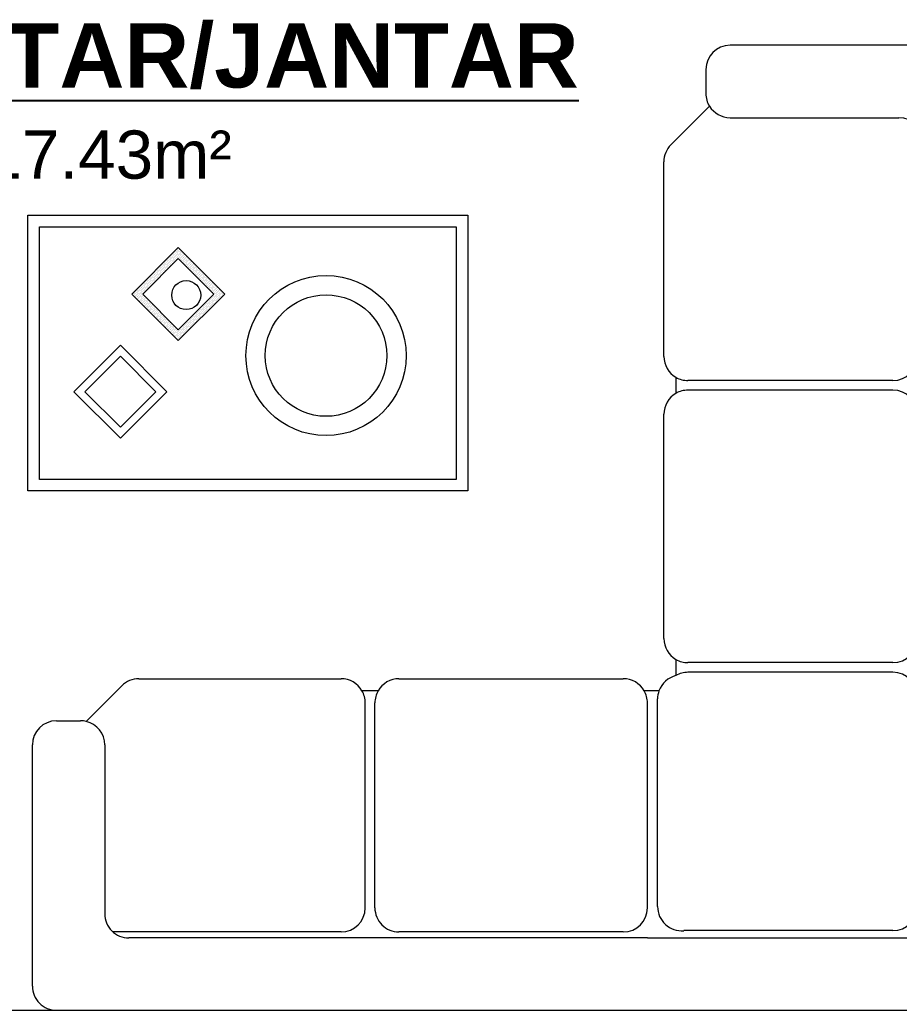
# Model space of a CAD drawing. Header units: centimetres. Extents: x 35234 to 39785, y -7058 to -4021.
# Drawn here: x 35911.4 to 36116.4, y -5675.3 to -5444.4 of the extents above; entities that cross this region are included whole.
import ezdxf

# ---------------------------------------------------------------- set-up
doc = ezdxf.new("R2010")
doc.units = ezdxf.units.CM
doc.header["$LTSCALE"] = 0.3
doc.layers.add('Blocos', color=242, linetype='Continuous', lineweight=5)
doc.layers.add('Paredes', color=87, linetype='Continuous', lineweight=20)
doc.layers.add('Texto', color=102, linetype='Continuous')
doc.styles.add('Texto', font='')
doc.styles.get('Texto').set_extended_font_data('Arial', bold=True)

# ---------------------------------------------------------------- blocks, each defined once
blk = doc.blocks.new('mesa_centro')
for p, q in [((-32.72, -69.49), (-32.72, 33.03)), ((-32.72, 33.03), (31.57, 33.03)), ((31.57, 33.03), (31.57, -69.49)), ((-30.02, -66.79), (-30.02, 30.33)), ((-30.02, 30.33), (28.87, 30.33)), ((28.87, 30.33), (28.87, -66.79)), ((-14.32, -23.6), (-25.17, -34.44)), ((-15.78, -25.35), (-15.78, -25.35)), ((-15.68, -25.05), (-15.68, -25.05)), ((-15.48, -25.25), (-15.48, -25.25)), ((-15.38, -24.94), (-15.38, -24.94)), ((-15.28, -24.64), (-15.28, -24.64)), ((-15.18, -25.15), (-15.18, -25.15)), ((-15.07, -24.84), (-15.07, -24.84)), ((-14.97, -24.54), (-14.97, -24.54)), ((-14.97, -25.35), (-14.97, -25.35)), ((-14.87, -24.24), (-14.87, -24.24)), ((-14.87, -25.05), (-14.87, -25.05)), ((-14.77, -24.74), (-14.77, -24.74)), ((-14.67, -24.44), (-14.67, -24.44)), ((-14.67, -25.25), (-14.67, -25.25)), ((-14.57, -24.14), (-14.57, -24.14)), ((-14.57, -24.94), (-14.57, -24.94)), ((-14.47, -23.83), (-14.47, -23.83)), ((-14.47, -24.64), (-14.47, -24.64)), ((-14.37, -24.34), (-14.37, -24.34)), ((-14.37, -25.15), (-14.37, -25.15)), ((-3.48, -34.44), (-14.32, -23.6)), ((-14.27, -24.04), (-14.27, -24.04)), ((-14.27, -24.84), (-14.27, -24.84)), ((-14.17, -24.54), (-14.17, -24.54)), ((-14.17, -25.35), (-14.17, -25.35)), ((-14.06, -24.24), (-14.06, -24.24)), ((-14.06, -25.05), (-14.06, -25.05)), ((-13.96, -24.74), (-13.96, -24.74)), ((-13.86, -24.44), (-13.86, -24.44)), ((-13.86, -25.25), (-13.86, -25.25)), ((-13.76, -24.94), (-13.76, -24.94)), ((-13.66, -24.64), (-13.66, -24.64)), ((-13.56, -25.15), (-13.56, -25.15)), ((-13.46, -24.84), (-13.46, -24.84)), ((-13.36, -25.35), (-13.36, -25.35)), ((-13.26, -25.05), (-13.26, -25.05)), ((-13.05, -25.25), (-13.05, -25.25)), ((-14.32, -26.14), (-22.62, -34.44)), ((-18.11, -27.47), (-18.11, -27.47)), ((-17.9, -27.67), (-17.9, -27.67)), ((-17.8, -27.37), (-17.8, -27.37)), ((-17.7, -27.07), (-17.7, -27.07)), ((-17.6, -27.57), (-17.6, -27.57)), ((-17.5, -27.27), (-17.5, -27.27)), ((-17.4, -26.96), (-17.4, -26.96)), ((-17.3, -26.66), (-17.3, -26.66)), ((-17.3, -27.47), (-17.3, -27.47)), ((-17.2, -27.17), (-17.2, -27.17)), ((-17.09, -26.86), (-17.09, -26.86)), ((-17.09, -27.67), (-17.09, -27.67)), ((-16.99, -26.56), (-16.99, -26.56)), ((-16.99, -27.37), (-16.99, -27.37)), ((-16.89, -26.26), (-16.89, -26.26)), ((-16.89, -27.07), (-16.89, -27.07)), ((-16.79, -26.76), (-16.79, -26.76)), ((-16.79, -27.57), (-16.79, -27.57)), ((-16.69, -26.46), (-16.69, -26.46)), ((-16.69, -27.27), (-16.69, -27.27)), ((-16.59, -26.16), (-16.59, -26.16)), ((-16.59, -26.96), (-16.59, -26.96)), ((-16.49, -25.85), (-16.49, -25.85)), ((-16.49, -26.66), (-16.49, -26.66)), ((-16.49, -27.47), (-16.49, -27.47)), ((-16.39, -26.36), (-16.39, -26.36)), ((-16.39, -27.17), (-16.39, -27.17)), ((-16.29, -26.06), (-16.29, -26.06)), ((-16.29, -26.86), (-16.29, -26.86)), ((-16.29, -27.67), (-16.29, -27.67)), ((-16.19, -25.75), (-16.19, -25.75)), ((-16.19, -26.56), (-16.19, -26.56)), ((-16.19, -27.37), (-16.19, -27.37)), ((-16.08, -25.45), (-16.08, -25.45)), ((-16.08, -26.26), (-16.08, -26.26)), ((-16.08, -27.07), (-16.08, -27.07)), ((-15.98, -25.95), (-15.98, -25.95)), ((-15.98, -26.76), (-15.98, -26.76)), ((-15.98, -27.57), (-15.98, -27.57)), ((-15.88, -25.65), (-15.88, -25.65)), ((-15.88, -26.46), (-15.88, -26.46)), ((-15.88, -27.27), (-15.88, -27.27)), ((-15.78, -26.16), (-15.78, -26.16)), ((-15.78, -26.96), (-15.78, -26.96)), ((-15.68, -25.85), (-15.68, -25.85)), ((-15.68, -26.66), (-15.68, -26.66)), ((-15.68, -27.47), (-15.68, -27.47)), ((-15.58, -25.55), (-15.58, -25.55)), ((-15.58, -26.36), (-15.58, -26.36)), ((-15.58, -27.17), (-15.58, -27.17)), ((-15.48, -26.06), (-15.48, -26.06)), ((-15.48, -26.86), (-15.48, -26.86)), ((-15.38, -25.75), (-15.38, -25.75)), ((-15.38, -26.56), (-15.38, -26.56)), ((-15.28, -25.45), (-15.28, -25.45)), ((-15.28, -26.26), (-15.28, -26.26)), ((-15.28, -27.07), (-15.28, -27.07)), ((-15.18, -25.95), (-15.18, -25.95)), ((-15.18, -26.76), (-15.18, -26.76)), ((-15.07, -25.65), (-15.07, -25.65)), ((-15.07, -26.46), (-15.07, -26.46)), ((-14.97, -26.16), (-14.97, -26.16)), ((-14.87, -25.85), (-14.87, -25.85)), ((-14.87, -26.66), (-14.87, -26.66)), ((-14.77, -25.55), (-14.77, -25.55)), ((-14.77, -26.36), (-14.77, -26.36)), ((-14.67, -26.06), (-14.67, -26.06)), ((-14.57, -25.75), (-14.57, -25.75)), ((-14.47, -25.45), (-14.47, -25.45)), ((-14.47, -26.26), (-14.47, -26.26)), ((-14.37, -25.95), (-14.37, -25.95)), ((-6.03, -34.44), (-14.32, -26.14)), ((-14.27, -25.65), (-14.27, -25.65)), ((-14.17, -26.16), (-14.17, -26.16)), ((-14.06, -25.85), (-14.06, -25.85)), ((-13.96, -25.55), (-13.96, -25.55)), ((-13.96, -26.36), (-13.96, -26.36)), ((-13.86, -26.06), (-13.86, -26.06)), ((-13.76, -25.75), (-13.76, -25.75)), ((-13.76, -26.56), (-13.76, -26.56)), ((-13.66, -25.45), (-13.66, -25.45)), ((-13.66, -26.26), (-13.66, -26.26)), ((-13.56, -25.95), (-13.56, -25.95)), ((-13.56, -26.76), (-13.56, -26.76)), ((-13.46, -25.65), (-13.46, -25.65)), ((-13.46, -26.46), (-13.46, -26.46)), ((-13.36, -26.16), (-13.36, -26.16)), ((-13.36, -26.96), (-13.36, -26.96)), ((-13.26, -25.85), (-13.26, -25.85)), ((-13.26, -26.66), (-13.26, -26.66)), ((-13.15, -25.55), (-13.15, -25.55)), ((-13.15, -26.36), (-13.15, -26.36)), ((-13.15, -27.17), (-13.15, -27.17)), ((-13.05, -26.06), (-13.05, -26.06)), ((-13.05, -26.86), (-13.05, -26.86)), ((-12.95, -25.75), (-12.95, -25.75)), ((-12.95, -26.56), (-12.95, -26.56)), ((-12.95, -27.37), (-12.95, -27.37)), ((-12.85, -25.45), (-12.85, -25.45)), ((-12.85, -26.26), (-12.85, -26.26)), ((-12.85, -27.07), (-12.85, -27.07)), ((-12.75, -25.95), (-12.75, -25.95)), ((-12.75, -26.76), (-12.75, -26.76)), ((-12.75, -27.57), (-12.75, -27.57)), ((-12.65, -25.65), (-12.65, -25.65)), ((-12.65, -26.46), (-12.65, -26.46)), ((-12.65, -27.27), (-12.65, -27.27)), ((-12.55, -26.16), (-12.55, -26.16)), ((-12.55, -26.96), (-12.55, -26.96)), ((-12.45, -25.85), (-12.45, -25.85)), ((-12.45, -26.66), (-12.45, -26.66)), ((-12.45, -27.47), (-12.45, -27.47)), ((-12.35, -26.36), (-12.35, -26.36)), ((-12.35, -27.17), (-12.35, -27.17)), ((-12.25, -26.06), (-12.25, -26.06)), ((-12.25, -26.86), (-12.25, -26.86)), ((-12.25, -27.67), (-12.25, -27.67)), ((-12.14, -26.56), (-12.14, -26.56)), ((-12.14, -27.37), (-12.14, -27.37)), ((-12.04, -26.26), (-12.04, -26.26)), ((-12.04, -27.07), (-12.04, -27.07)), ((-11.94, -26.76), (-11.94, -26.76)), ((-11.94, -27.57), (-11.94, -27.57)), ((-11.84, -26.46), (-11.84, -26.46)), ((-11.84, -27.27), (-11.84, -27.27)), ((-11.74, -26.96), (-11.74, -26.96)), ((-11.64, -26.66), (-11.64, -26.66)), ((-11.64, -27.47), (-11.64, -27.47)), ((-11.54, -27.17), (-11.54, -27.17)), ((-11.44, -26.86), (-11.44, -26.86)), ((-11.44, -27.67), (-11.44, -27.67)), ((-11.34, -27.37), (-11.34, -27.37)), ((-11.24, -27.07), (-11.24, -27.07)), ((-11.13, -27.57), (-11.13, -27.57)), ((-11.03, -27.27), (-11.03, -27.27)), ((-10.83, -27.47), (-10.83, -27.47)), ((-10.63, -27.67), (-10.63, -27.67)), ((-20.53, -29.89), (-20.53, -29.89)), ((-20.23, -29.79), (-20.23, -29.79)), ((-20.13, -29.49), (-20.13, -29.49)), ((-20.02, -30), (-20.02, -30)), ((-19.92, -29.69), (-19.92, -29.69)), ((-19.82, -29.39), (-19.82, -29.39)), ((-19.72, -29.09), (-19.72, -29.09)), ((-19.72, -29.89), (-19.72, -29.89)), ((-19.62, -29.59), (-19.62, -29.59)), ((-19.52, -29.29), (-19.52, -29.29)), ((-19.42, -28.99), (-19.42, -28.99)), ((-19.42, -29.79), (-19.42, -29.79)), ((-19.32, -28.68), (-19.32, -28.68)), ((-19.32, -29.49), (-19.32, -29.49)), ((-19.22, -29.19), (-19.22, -29.19)), ((-19.22, -30), (-19.22, -30)), ((-19.12, -28.88), (-19.12, -28.88)), ((-19.12, -29.69), (-19.12, -29.69)), ((-19.01, -28.58), (-19.01, -28.58)), ((-19.01, -29.39), (-19.01, -29.39)), ((-18.91, -28.28), (-18.91, -28.28)), ((-18.91, -29.09), (-18.91, -29.09)), ((-18.91, -29.89), (-18.91, -29.89)), ((-18.81, -28.78), (-18.81, -28.78)), ((-18.81, -29.59), (-18.81, -29.59)), ((-18.71, -28.48), (-18.71, -28.48)), ((-18.71, -29.29), (-18.71, -29.29)), ((-18.61, -28.18), (-18.61, -28.18)), ((-18.61, -28.99), (-18.61, -28.99)), ((-18.61, -29.79), (-18.61, -29.79)), ((-18.51, -27.87), (-18.51, -27.87)), ((-18.51, -28.68), (-18.51, -28.68)), ((-18.51, -29.49), (-18.51, -29.49)), ((-18.41, -28.38), (-18.41, -28.38)), ((-18.41, -29.19), (-18.41, -29.19)), ((-18.41, -30), (-18.41, -30)), ((-18.31, -28.08), (-18.31, -28.08)), ((-18.31, -28.88), (-18.31, -28.88)), ((-18.31, -29.69), (-18.31, -29.69)), ((-18.21, -27.77), (-18.21, -27.77)), ((-18.21, -28.58), (-18.21, -28.58)), ((-18.21, -29.39), (-18.21, -29.39)), ((-18.11, -28.28), (-18.11, -28.28)), ((-18.11, -29.09), (-18.11, -29.09)), ((-18.11, -29.89), (-18.11, -29.89)), ((-18, -27.98), (-18, -27.98)), ((-18, -28.78), (-18, -28.78)), ((-18, -29.59), (-18, -29.59)), ((-17.9, -28.48), (-17.9, -28.48)), ((-17.9, -29.29), (-17.9, -29.29)), ((-17.8, -28.18), (-17.8, -28.18)), ((-17.8, -28.99), (-17.8, -28.99)), ((-17.7, -27.87), (-17.7, -27.87)), ((-17.7, -28.68), (-17.7, -28.68)), ((-17.7, -29.49), (-17.7, -29.49)), ((-17.6, -28.38), (-17.6, -28.38)), ((-17.6, -29.19), (-17.6, -29.19)), ((-17.5, -28.08), (-17.5, -28.08)), ((-17.5, -28.88), (-17.5, -28.88)), ((-17.4, -27.77), (-17.4, -27.77)), ((-17.4, -28.58), (-17.4, -28.58)), ((-17.3, -28.28), (-17.3, -28.28)), ((-17.3, -29.09), (-17.3, -29.09)), ((-17.2, -27.98), (-17.2, -27.98)), ((-17.2, -28.78), (-17.2, -28.78)), ((-17.09, -28.48), (-17.09, -28.48)), ((-16.99, -28.18), (-16.99, -28.18)), ((-16.89, -27.87), (-16.89, -27.87)), ((-16.89, -28.68), (-16.89, -28.68)), ((-16.79, -28.38), (-16.79, -28.38)), ((-16.69, -28.08), (-16.69, -28.08)), ((-16.59, -27.77), (-16.59, -27.77)), ((-16.49, -28.28), (-16.49, -28.28)), ((-16.39, -27.98), (-16.39, -27.98)), ((-16.08, -27.87), (-16.08, -27.87)), ((-12.55, -27.77), (-12.55, -27.77)), ((-12.35, -27.98), (-12.35, -27.98)), ((-12.14, -28.18), (-12.14, -28.18)), ((-12.04, -27.87), (-12.04, -27.87)), ((-11.94, -28.38), (-11.94, -28.38)), ((-11.84, -28.08), (-11.84, -28.08)), ((-11.74, -27.77), (-11.74, -27.77)), ((-11.74, -28.58), (-11.74, -28.58)), ((-11.64, -28.28), (-11.64, -28.28)), ((-11.54, -27.98), (-11.54, -27.98)), ((-11.54, -28.78), (-11.54, -28.78)), ((-11.44, -28.48), (-11.44, -28.48)), ((-11.34, -28.18), (-11.34, -28.18)), ((-11.34, -28.99), (-11.34, -28.99)), ((-11.24, -27.87), (-11.24, -27.87)), ((-11.24, -28.68), (-11.24, -28.68)), ((-11.13, -28.38), (-11.13, -28.38)), ((-11.13, -29.19), (-11.13, -29.19)), ((-11.03, -28.08), (-11.03, -28.08)), ((-11.03, -28.88), (-11.03, -28.88)), ((-10.93, -27.77), (-10.93, -27.77)), ((-10.93, -28.58), (-10.93, -28.58)), ((-10.93, -29.39), (-10.93, -29.39)), ((-10.83, -28.28), (-10.83, -28.28)), ((-10.83, -29.09), (-10.83, -29.09)), ((-10.73, -27.98), (-10.73, -27.98)), ((-10.73, -28.78), (-10.73, -28.78)), ((-10.73, -29.59), (-10.73, -29.59)), ((-10.63, -28.48), (-10.63, -28.48)), ((-10.63, -29.29), (-10.63, -29.29)), ((-10.53, -28.18), (-10.53, -28.18)), ((-10.53, -28.99), (-10.53, -28.99)), ((-10.53, -29.79), (-10.53, -29.79)), ((-10.43, -27.87), (-10.43, -27.87)), ((-10.43, -28.68), (-10.43, -28.68)), ((-10.43, -29.49), (-10.43, -29.49)), ((-10.33, -28.38), (-10.33, -28.38)), ((-10.33, -29.19), (-10.33, -29.19)), ((-10.33, -30), (-10.33, -30)), ((-10.23, -28.08), (-10.23, -28.08)), ((-10.23, -28.88), (-10.23, -28.88)), ((-10.23, -29.69), (-10.23, -29.69)), ((-10.12, -28.58), (-10.12, -28.58)), ((-10.12, -29.39), (-10.12, -29.39)), ((-10.02, -28.28), (-10.02, -28.28)), ((-10.02, -29.09), (-10.02, -29.09)), ((-10.02, -29.89), (-10.02, -29.89)), ((-9.92, -28.78), (-9.92, -28.78)), ((-9.92, -29.59), (-9.92, -29.59)), ((-9.82, -28.48), (-9.82, -28.48)), ((-9.82, -29.29), (-9.82, -29.29)), ((-9.72, -28.99), (-9.72, -28.99)), ((-9.72, -29.79), (-9.72, -29.79)), ((-9.62, -28.68), (-9.62, -28.68)), ((-9.62, -29.49), (-9.62, -29.49)), ((-9.52, -29.19), (-9.52, -29.19)), ((-9.52, -30), (-9.52, -30)), ((-9.42, -28.88), (-9.42, -28.88)), ((-9.42, -29.69), (-9.42, -29.69)), ((-9.32, -29.39), (-9.32, -29.39)), ((-9.21, -29.09), (-9.21, -29.09)), ((-9.21, -29.89), (-9.21, -29.89)), ((-9.11, -29.59), (-9.11, -29.59)), ((-9.01, -29.29), (-9.01, -29.29)), ((-8.91, -29.79), (-8.91, -29.79)), ((-8.81, -29.49), (-8.81, -29.49)), ((-8.71, -30), (-8.71, -30)), ((-8.61, -29.69), (-8.61, -29.69)), ((-8.41, -29.89), (-8.41, -29.89)), ((-22.95, -32.32), (-22.95, -32.32)), ((-22.65, -32.22), (-22.65, -32.22)), ((-22.55, -31.92), (-22.55, -31.92)), ((-22.35, -32.12), (-22.35, -32.12)), ((-22.25, -31.81), (-22.25, -31.81)), ((-22.15, -31.51), (-22.15, -31.51)), ((-22.15, -32.32), (-22.15, -32.32)), ((-22.05, -32.02), (-22.05, -32.02)), ((-21.94, -31.71), (-21.94, -31.71)), ((-21.84, -31.41), (-21.84, -31.41)), ((-21.84, -32.22), (-21.84, -32.22)), ((-21.74, -31.11), (-21.74, -31.11)), ((-21.74, -31.92), (-21.74, -31.92)), ((-21.64, -31.61), (-21.64, -31.61)), ((-21.54, -31.31), (-21.54, -31.31)), ((-21.54, -32.12), (-21.54, -32.12)), ((-21.44, -31.01), (-21.44, -31.01)), ((-21.44, -31.81), (-21.44, -31.81)), ((-21.34, -30.7), (-21.34, -30.7)), ((-21.34, -31.51), (-21.34, -31.51)), ((-21.34, -32.32), (-21.34, -32.32)), ((-21.24, -31.21), (-21.24, -31.21)), ((-21.24, -32.02), (-21.24, -32.02)), ((-21.14, -30.91), (-21.14, -30.91)), ((-21.14, -31.71), (-21.14, -31.71)), ((-21.04, -30.6), (-21.04, -30.6)), ((-21.04, -31.41), (-21.04, -31.41)), ((-21.04, -32.22), (-21.04, -32.22)), ((-20.93, -30.3), (-20.93, -30.3)), ((-20.93, -31.11), (-20.93, -31.11)), ((-20.93, -31.92), (-20.93, -31.92)), ((-20.83, -30.8), (-20.83, -30.8)), ((-20.83, -31.61), (-20.83, -31.61)), ((-20.73, -30.5), (-20.73, -30.5)), ((-20.73, -31.31), (-20.73, -31.31)), ((-20.73, -32.12), (-20.73, -32.12)), ((-20.63, -30.2), (-20.63, -30.2)), ((-20.63, -31.01), (-20.63, -31.01)), ((-20.63, -31.81), (-20.63, -31.81)), ((-20.53, -30.7), (-20.53, -30.7)), ((-20.53, -31.51), (-20.53, -31.51)), ((-20.53, -32.32), (-20.53, -32.32)), ((-20.43, -30.4), (-20.43, -30.4)), ((-20.43, -31.21), (-20.43, -31.21)), ((-20.43, -32.02), (-20.43, -32.02)), ((-20.33, -30.1), (-20.33, -30.1)), ((-20.33, -30.91), (-20.33, -30.91)), ((-20.33, -31.71), (-20.33, -31.71)), ((-20.23, -30.6), (-20.23, -30.6)), ((-20.23, -31.41), (-20.23, -31.41)), ((-20.13, -30.3), (-20.13, -30.3)), ((-20.13, -31.11), (-20.13, -31.11)), ((-20.13, -31.92), (-20.13, -31.92)), ((-20.02, -30.8), (-20.02, -30.8)), ((-20.02, -31.61), (-20.02, -31.61)), ((-19.92, -30.5), (-19.92, -30.5)), ((-19.92, -31.31), (-19.92, -31.31)), ((-19.82, -30.2), (-19.82, -30.2)), ((-19.82, -31.01), (-19.82, -31.01)), ((-19.72, -30.7), (-19.72, -30.7)), ((-19.72, -31.51), (-19.72, -31.51)), ((-19.62, -30.4), (-19.62, -30.4)), ((-19.62, -31.21), (-19.62, -31.21)), ((-19.52, -30.1), (-19.52, -30.1)), ((-19.52, -30.91), (-19.52, -30.91)), ((-19.42, -30.6), (-19.42, -30.6)), ((-19.32, -30.3), (-19.32, -30.3)), ((-19.32, -31.11), (-19.32, -31.11)), ((-19.22, -30.8), (-19.22, -30.8)), ((-19.12, -30.5), (-19.12, -30.5)), ((-19.01, -30.2), (-19.01, -30.2)), ((-18.91, -30.7), (-18.91, -30.7)), ((-18.81, -30.4), (-18.81, -30.4)), ((-18.71, -30.1), (-18.71, -30.1)), ((-18.51, -30.3), (-18.51, -30.3)), ((-10.12, -30.2), (-10.12, -30.2)), ((-9.92, -30.4), (-9.92, -30.4)), ((-9.82, -30.1), (-9.82, -30.1)), ((-9.72, -30.6), (-9.72, -30.6)), ((-9.62, -30.3), (-9.62, -30.3)), ((-9.52, -30.8), (-9.52, -30.8)), ((-9.42, -30.5), (-9.42, -30.5)), ((-9.32, -30.2), (-9.32, -30.2)), ((-9.32, -31.01), (-9.32, -31.01)), ((-9.21, -30.7), (-9.21, -30.7)), ((-9.11, -30.4), (-9.11, -30.4)), ((-9.11, -31.21), (-9.11, -31.21)), ((-9.01, -30.1), (-9.01, -30.1)), ((-9.01, -30.91), (-9.01, -30.91)), ((-8.91, -30.6), (-8.91, -30.6)), ((-8.91, -31.41), (-8.91, -31.41)), ((-8.81, -30.3), (-8.81, -30.3)), ((-8.81, -31.11), (-8.81, -31.11)), ((-8.71, -30.8), (-8.71, -30.8)), ((-8.71, -31.61), (-8.71, -31.61)), ((-8.61, -30.5), (-8.61, -30.5)), ((-8.61, -31.31), (-8.61, -31.31)), ((-8.51, -30.2), (-8.51, -30.2)), ((-8.51, -31.01), (-8.51, -31.01)), ((-8.51, -31.81), (-8.51, -31.81)), ((-8.41, -30.7), (-8.41, -30.7)), ((-8.41, -31.51), (-8.41, -31.51)), ((-8.31, -30.4), (-8.31, -30.4)), ((-8.31, -31.21), (-8.31, -31.21)), ((-8.31, -32.02), (-8.31, -32.02)), ((-8.2, -30.1), (-8.2, -30.1)), ((-8.2, -30.91), (-8.2, -30.91)), ((-8.2, -31.71), (-8.2, -31.71)), ((-8.1, -30.6), (-8.1, -30.6)), ((-8.1, -31.41), (-8.1, -31.41)), ((-8.1, -32.22), (-8.1, -32.22)), ((-8, -30.3), (-8, -30.3)), ((-8, -31.11), (-8, -31.11)), ((-8, -31.92), (-8, -31.92)), ((-7.9, -30.8), (-7.9, -30.8)), ((-7.9, -31.61), (-7.9, -31.61)), ((-7.8, -30.5), (-7.8, -30.5)), ((-7.8, -31.31), (-7.8, -31.31)), ((-7.8, -32.12), (-7.8, -32.12)), ((-7.7, -31.01), (-7.7, -31.01)), ((-7.7, -31.81), (-7.7, -31.81)), ((-7.6, -30.7), (-7.6, -30.7)), ((-7.6, -31.51), (-7.6, -31.51)), ((-7.6, -32.32), (-7.6, -32.32)), ((-7.5, -31.21), (-7.5, -31.21)), ((-7.5, -32.02), (-7.5, -32.02)), ((-7.4, -30.91), (-7.4, -30.91)), ((-7.4, -31.71), (-7.4, -31.71)), ((-7.3, -31.41), (-7.3, -31.41)), ((-7.3, -32.22), (-7.3, -32.22)), ((-7.19, -31.11), (-7.19, -31.11)), ((-7.19, -31.92), (-7.19, -31.92)), ((-7.09, -31.61), (-7.09, -31.61)), ((-6.99, -31.31), (-6.99, -31.31)), ((-6.99, -32.12), (-6.99, -32.12)), ((-6.89, -31.81), (-6.89, -31.81)), ((-6.79, -31.51), (-6.79, -31.51)), ((-6.79, -32.32), (-6.79, -32.32)), ((-6.69, -32.02), (-6.69, -32.02)), ((-6.59, -31.71), (-6.59, -31.71)), ((-6.49, -32.22), (-6.49, -32.22)), ((-6.39, -31.92), (-6.39, -31.92)), ((-6.18, -32.12), (-6.18, -32.12)), ((-5.98, -32.32), (-5.98, -32.32)), ((-25.17, -34.44), (-14.32, -45.28)), ((-24.98, -34.34), (-24.98, -34.34)), ((-24.77, -34.54), (-24.77, -34.54)), ((-24.67, -34.24), (-24.67, -34.24)), ((-24.57, -33.94), (-24.57, -33.94)), ((-24.47, -34.44), (-24.47, -34.44)), ((-24.37, -34.14), (-24.37, -34.14)), ((-24.27, -33.83), (-24.27, -33.83)), ((-24.27, -34.64), (-24.27, -34.64)), ((-24.17, -33.53), (-24.17, -33.53)), ((-24.17, -34.34), (-24.17, -34.34)), ((-24.07, -34.04), (-24.07, -34.04)), ((-23.96, -33.73), (-23.96, -33.73)), ((-23.96, -34.54), (-23.96, -34.54)), ((-23.86, -33.43), (-23.86, -33.43)), ((-23.86, -34.24), (-23.86, -34.24)), ((-23.76, -33.13), (-23.76, -33.13)), ((-23.76, -33.94), (-23.76, -33.94)), ((-23.66, -33.63), (-23.66, -33.63)), ((-23.66, -34.44), (-23.66, -34.44)), ((-23.56, -33.33), (-23.56, -33.33)), ((-23.56, -34.14), (-23.56, -34.14)), ((-23.46, -33.03), (-23.46, -33.03)), ((-23.46, -33.83), (-23.46, -33.83)), ((-23.46, -34.64), (-23.46, -34.64)), ((-23.36, -32.72), (-23.36, -32.72)), ((-23.36, -33.53), (-23.36, -33.53)), ((-23.36, -34.34), (-23.36, -34.34)), ((-23.26, -33.23), (-23.26, -33.23)), ((-23.26, -34.04), (-23.26, -34.04)), ((-23.16, -32.93), (-23.16, -32.93)), ((-23.16, -33.73), (-23.16, -33.73)), ((-23.16, -34.54), (-23.16, -34.54)), ((-23.06, -32.62), (-23.06, -32.62)), ((-23.06, -33.43), (-23.06, -33.43)), ((-23.06, -34.24), (-23.06, -34.24)), ((-22.95, -33.13), (-22.95, -33.13)), ((-22.95, -33.94), (-22.95, -33.94)), ((-22.85, -32.82), (-22.85, -32.82)), ((-22.85, -33.63), (-22.85, -33.63)), ((-22.85, -34.44), (-22.85, -34.44)), ((-22.75, -32.52), (-22.75, -32.52)), ((-22.75, -33.33), (-22.75, -33.33)), ((-22.75, -34.14), (-22.75, -34.14)), ((-22.65, -33.03), (-22.65, -33.03)), ((-22.65, -33.83), (-22.65, -33.83)), ((-22.65, -34.64), (-22.65, -34.64)), ((-22.62, -34.44), (-14.32, -42.74)), ((-22.55, -32.72), (-22.55, -32.72)), ((-22.55, -33.53), (-22.55, -33.53)), ((-22.55, -34.34), (-22.55, -34.34)), ((-22.45, -32.42), (-22.45, -32.42)), ((-22.45, -33.23), (-22.45, -33.23)), ((-22.45, -34.04), (-22.45, -34.04)), ((-22.35, -32.93), (-22.35, -32.93)), ((-22.35, -33.73), (-22.35, -33.73)), ((-22.25, -32.62), (-22.25, -32.62)), ((-22.25, -33.43), (-22.25, -33.43)), ((-22.15, -33.13), (-22.15, -33.13)), ((-22.15, -33.94), (-22.15, -33.94)), ((-22.05, -32.82), (-22.05, -32.82)), ((-22.05, -33.63), (-22.05, -33.63)), ((-21.94, -32.52), (-21.94, -32.52)), ((-21.94, -33.33), (-21.94, -33.33)), ((-21.84, -33.03), (-21.84, -33.03)), ((-21.74, -32.72), (-21.74, -32.72)), ((-21.74, -33.53), (-21.74, -33.53)), ((-21.64, -32.42), (-21.64, -32.42)), ((-21.64, -33.23), (-21.64, -33.23)), ((-21.54, -32.93), (-21.54, -32.93)), ((-21.44, -32.62), (-21.44, -32.62)), ((-21.34, -33.13), (-21.34, -33.13)), ((-21.24, -32.82), (-21.24, -32.82)), ((-21.14, -32.52), (-21.14, -32.52)), ((-20.93, -32.72), (-20.93, -32.72)), ((-20.83, -32.42), (-20.83, -32.42)), ((-14.32, -45.28), (-3.48, -34.44)), ((-14.32, -42.74), (-6.03, -34.44)), ((-7.9, -32.42), (-7.9, -32.42)), ((-7.7, -32.62), (-7.7, -32.62)), ((-7.5, -32.82), (-7.5, -32.82)), ((-7.4, -32.52), (-7.4, -32.52)), ((-7.3, -33.03), (-7.3, -33.03)), ((-7.19, -32.72), (-7.19, -32.72)), ((-7.09, -32.42), (-7.09, -32.42)), ((-7.09, -33.23), (-7.09, -33.23)), ((-6.99, -32.93), (-6.99, -32.93)), ((-6.89, -32.62), (-6.89, -32.62)), ((-6.89, -33.43), (-6.89, -33.43)), ((-6.79, -33.13), (-6.79, -33.13)), ((-6.69, -32.82), (-6.69, -32.82)), ((-6.69, -33.63), (-6.69, -33.63)), ((-6.59, -32.52), (-6.59, -32.52)), ((-6.59, -33.33), (-6.59, -33.33)), ((-6.49, -33.03), (-6.49, -33.03)), ((-6.49, -33.83), (-6.49, -33.83)), ((-6.39, -32.72), (-6.39, -32.72)), ((-6.39, -33.53), (-6.39, -33.53)), ((-6.28, -32.42), (-6.28, -32.42)), ((-6.28, -33.23), (-6.28, -33.23)), ((-6.28, -34.04), (-6.28, -34.04)), ((-6.18, -32.93), (-6.18, -32.93)), ((-6.18, -33.73), (-6.18, -33.73)), ((-6.08, -32.62), (-6.08, -32.62)), ((-6.08, -33.43), (-6.08, -33.43)), ((-6.08, -34.24), (-6.08, -34.24)), ((-5.98, -33.13), (-5.98, -33.13)), ((-5.98, -33.94), (-5.98, -33.94)), ((-5.88, -32.82), (-5.88, -32.82)), ((-5.88, -33.63), (-5.88, -33.63)), ((-5.88, -34.44), (-5.88, -34.44)), ((-5.78, -32.52), (-5.78, -32.52)), ((-5.78, -33.33), (-5.78, -33.33)), ((-5.78, -34.14), (-5.78, -34.14)), ((-5.68, -33.03), (-5.68, -33.03)), ((-5.68, -33.83), (-5.68, -33.83)), ((-5.68, -34.64), (-5.68, -34.64)), ((-5.58, -32.72), (-5.58, -32.72)), ((-5.58, -33.53), (-5.58, -33.53)), ((-5.58, -34.34), (-5.58, -34.34)), ((-5.48, -33.23), (-5.48, -33.23)), ((-5.48, -34.04), (-5.48, -34.04)), ((-5.38, -32.93), (-5.38, -32.93)), ((-5.38, -33.73), (-5.38, -33.73)), ((-5.38, -34.54), (-5.38, -34.54)), ((-5.27, -33.43), (-5.27, -33.43)), ((-5.27, -34.24), (-5.27, -34.24)), ((-5.17, -33.13), (-5.17, -33.13)), ((-5.17, -33.94), (-5.17, -33.94)), ((-5.07, -33.63), (-5.07, -33.63)), ((-5.07, -34.44), (-5.07, -34.44)), ((-4.97, -33.33), (-4.97, -33.33)), ((-4.97, -34.14), (-4.97, -34.14)), ((-4.87, -33.83), (-4.87, -33.83)), ((-4.87, -34.64), (-4.87, -34.64)), ((-4.77, -33.53), (-4.77, -33.53)), ((-4.77, -34.34), (-4.77, -34.34)), ((-4.67, -34.04), (-4.67, -34.04)), ((-4.57, -33.73), (-4.57, -33.73)), ((-4.57, -34.54), (-4.57, -34.54)), ((-4.47, -34.24), (-4.47, -34.24)), ((-4.37, -33.94), (-4.37, -33.94)), ((-4.26, -34.44), (-4.26, -34.44)), ((-4.16, -34.14), (-4.16, -34.14)), ((-4.06, -34.64), (-4.06, -34.64)), ((-3.96, -34.34), (-3.96, -34.34)), ((-3.76, -34.54), (-3.76, -34.54)), ((-24.57, -34.74), (-24.57, -34.74)), ((-24.37, -34.95), (-24.37, -34.95)), ((-24.17, -35.15), (-24.17, -35.15)), ((-24.07, -34.85), (-24.07, -34.85)), ((-23.96, -35.35), (-23.96, -35.35)), ((-23.86, -35.05), (-23.86, -35.05)), ((-23.76, -34.74), (-23.76, -34.74)), ((-23.76, -35.55), (-23.76, -35.55)), ((-23.66, -35.25), (-23.66, -35.25)), ((-23.56, -34.95), (-23.56, -34.95)), ((-23.56, -35.75), (-23.56, -35.75)), ((-23.46, -35.45), (-23.46, -35.45)), ((-23.36, -35.15), (-23.36, -35.15)), ((-23.36, -35.96), (-23.36, -35.96)), ((-23.26, -34.85), (-23.26, -34.85)), ((-23.26, -35.65), (-23.26, -35.65)), ((-23.16, -35.35), (-23.16, -35.35)), ((-23.16, -36.16), (-23.16, -36.16)), ((-23.06, -35.05), (-23.06, -35.05)), ((-23.06, -35.86), (-23.06, -35.86)), ((-22.95, -34.74), (-22.95, -34.74)), ((-22.95, -35.55), (-22.95, -35.55)), ((-22.95, -36.36), (-22.95, -36.36)), ((-22.85, -35.25), (-22.85, -35.25)), ((-22.85, -36.06), (-22.85, -36.06)), ((-22.75, -34.95), (-22.75, -34.95)), ((-22.75, -35.75), (-22.75, -35.75)), ((-22.75, -36.56), (-22.75, -36.56)), ((-22.65, -35.45), (-22.65, -35.45)), ((-22.65, -36.26), (-22.65, -36.26)), ((-22.55, -35.15), (-22.55, -35.15)), ((-22.55, -35.96), (-22.55, -35.96)), ((-22.55, -36.76), (-22.55, -36.76)), ((-22.45, -34.85), (-22.45, -34.85)), ((-22.45, -35.65), (-22.45, -35.65)), ((-22.45, -36.46), (-22.45, -36.46)), ((-22.35, -35.35), (-22.35, -35.35)), ((-22.35, -36.16), (-22.35, -36.16)), ((-22.25, -35.05), (-22.25, -35.05)), ((-22.25, -35.86), (-22.25, -35.86)), ((-22.25, -36.66), (-22.25, -36.66)), ((-22.15, -35.55), (-22.15, -35.55)), ((-22.15, -36.36), (-22.15, -36.36)), ((-22.05, -35.25), (-22.05, -35.25)), ((-22.05, -36.06), (-22.05, -36.06)), ((-22.05, -36.87), (-22.05, -36.87)), ((-21.94, -35.75), (-21.94, -35.75)), ((-21.94, -36.56), (-21.94, -36.56)), ((-21.84, -35.45), (-21.84, -35.45)), ((-21.84, -36.26), (-21.84, -36.26)), ((-21.74, -35.96), (-21.74, -35.96)), ((-21.74, -36.76), (-21.74, -36.76)), ((-21.64, -35.65), (-21.64, -35.65)), ((-21.64, -36.46), (-21.64, -36.46)), ((-21.54, -36.16), (-21.54, -36.16)), ((-21.44, -35.86), (-21.44, -35.86)), ((-21.44, -36.66), (-21.44, -36.66)), ((-21.34, -36.36), (-21.34, -36.36)), ((-21.24, -36.06), (-21.24, -36.06)), ((-21.24, -36.87), (-21.24, -36.87)), ((-21.14, -36.56), (-21.14, -36.56)), ((-21.04, -36.26), (-21.04, -36.26)), ((-20.93, -36.76), (-20.93, -36.76)), ((-20.83, -36.46), (-20.83, -36.46)), ((-20.63, -36.66), (-20.63, -36.66)), ((-20.43, -36.87), (-20.43, -36.87)), ((-8.31, -36.87), (-8.31, -36.87)), ((-8, -36.76), (-8, -36.76)), ((-7.9, -36.46), (-7.9, -36.46)), ((-7.7, -36.66), (-7.7, -36.66)), ((-7.6, -36.36), (-7.6, -36.36)), ((-7.5, -36.06), (-7.5, -36.06)), ((-7.5, -36.87), (-7.5, -36.87)), ((-7.4, -36.56), (-7.4, -36.56)), ((-7.3, -36.26), (-7.3, -36.26)), ((-7.19, -35.96), (-7.19, -35.96)), ((-7.19, -36.76), (-7.19, -36.76)), ((-7.09, -35.65), (-7.09, -35.65)), ((-7.09, -36.46), (-7.09, -36.46)), ((-6.99, -36.16), (-6.99, -36.16)), ((-6.89, -35.86), (-6.89, -35.86)), ((-6.89, -36.66), (-6.89, -36.66)), ((-6.79, -35.55), (-6.79, -35.55)), ((-6.79, -36.36), (-6.79, -36.36)), ((-6.69, -35.25), (-6.69, -35.25)), ((-6.69, -36.06), (-6.69, -36.06)), ((-6.69, -36.87), (-6.69, -36.87)), ((-6.59, -35.75), (-6.59, -35.75)), ((-6.59, -36.56), (-6.59, -36.56)), ((-6.49, -35.45), (-6.49, -35.45)), ((-6.49, -36.26), (-6.49, -36.26)), ((-6.39, -35.15), (-6.39, -35.15)), ((-6.39, -35.96), (-6.39, -35.96)), ((-6.39, -36.76), (-6.39, -36.76)), ((-6.28, -34.85), (-6.28, -34.85)), ((-6.28, -35.65), (-6.28, -35.65)), ((-6.28, -36.46), (-6.28, -36.46)), ((-6.18, -35.35), (-6.18, -35.35)), ((-6.18, -36.16), (-6.18, -36.16)), ((-6.08, -35.05), (-6.08, -35.05)), ((-6.08, -35.86), (-6.08, -35.86)), ((-6.08, -36.66), (-6.08, -36.66)), ((-5.98, -34.74), (-5.98, -34.74)), ((-5.98, -35.55), (-5.98, -35.55)), ((-5.98, -36.36), (-5.98, -36.36)), ((-5.88, -35.25), (-5.88, -35.25)), ((-5.88, -36.06), (-5.88, -36.06)), ((-5.78, -34.95), (-5.78, -34.95)), ((-5.78, -35.75), (-5.78, -35.75)), ((-5.78, -36.56), (-5.78, -36.56)), ((-5.68, -35.45), (-5.68, -35.45)), ((-5.68, -36.26), (-5.68, -36.26)), ((-5.58, -35.15), (-5.58, -35.15)), ((-5.58, -35.96), (-5.58, -35.96)), ((-5.48, -34.85), (-5.48, -34.85)), ((-5.48, -35.65), (-5.48, -35.65)), ((-5.38, -35.35), (-5.38, -35.35)), ((-5.38, -36.16), (-5.38, -36.16)), ((-5.27, -35.05), (-5.27, -35.05)), ((-5.27, -35.86), (-5.27, -35.86)), ((-5.17, -34.74), (-5.17, -34.74)), ((-5.17, -35.55), (-5.17, -35.55)), ((-5.07, -35.25), (-5.07, -35.25)), ((-4.97, -34.95), (-4.97, -34.95)), ((-4.97, -35.75), (-4.97, -35.75)), ((-4.87, -35.45), (-4.87, -35.45)), ((-4.77, -35.15), (-4.77, -35.15)), ((-4.67, -34.85), (-4.67, -34.85)), ((-4.57, -35.35), (-4.57, -35.35)), ((-4.47, -35.05), (-4.47, -35.05)), ((-4.37, -34.74), (-4.37, -34.74)), ((-4.16, -34.95), (-4.16, -34.95)), ((-22.35, -36.97), (-22.35, -36.97)), ((-22.15, -37.17), (-22.15, -37.17)), ((-21.94, -37.37), (-21.94, -37.37)), ((-21.84, -37.07), (-21.84, -37.07)), ((-21.74, -37.57), (-21.74, -37.57)), ((-21.64, -37.27), (-21.64, -37.27)), ((-21.54, -36.97), (-21.54, -36.97)), ((-21.54, -37.77), (-21.54, -37.77)), ((-21.44, -37.47), (-21.44, -37.47)), ((-21.34, -37.17), (-21.34, -37.17)), ((-21.34, -37.98), (-21.34, -37.98)), ((-21.24, -37.67), (-21.24, -37.67)), ((-21.14, -37.37), (-21.14, -37.37)), ((-21.14, -38.18), (-21.14, -38.18)), ((-21.04, -37.07), (-21.04, -37.07)), ((-21.04, -37.88), (-21.04, -37.88)), ((-20.93, -37.57), (-20.93, -37.57)), ((-20.93, -38.38), (-20.93, -38.38)), ((-20.83, -37.27), (-20.83, -37.27)), ((-20.83, -38.08), (-20.83, -38.08)), ((-20.73, -36.97), (-20.73, -36.97)), ((-20.73, -37.77), (-20.73, -37.77)), ((-20.73, -38.58), (-20.73, -38.58)), ((-20.63, -37.47), (-20.63, -37.47)), ((-20.63, -38.28), (-20.63, -38.28)), ((-20.53, -37.17), (-20.53, -37.17)), ((-20.53, -37.98), (-20.53, -37.98)), ((-20.53, -38.79), (-20.53, -38.79)), ((-20.43, -37.67), (-20.43, -37.67)), ((-20.43, -38.48), (-20.43, -38.48)), ((-20.33, -37.37), (-20.33, -37.37)), ((-20.33, -38.18), (-20.33, -38.18)), ((-20.33, -38.99), (-20.33, -38.99)), ((-20.23, -37.07), (-20.23, -37.07)), ((-20.23, -37.88), (-20.23, -37.88)), ((-20.23, -38.68), (-20.23, -38.68)), ((-20.13, -37.57), (-20.13, -37.57)), ((-20.13, -38.38), (-20.13, -38.38)), ((-20.13, -39.19), (-20.13, -39.19)), ((-20.02, -37.27), (-20.02, -37.27)), ((-20.02, -38.08), (-20.02, -38.08)), ((-20.02, -38.89), (-20.02, -38.89)), ((-19.92, -37.77), (-19.92, -37.77)), ((-19.92, -38.58), (-19.92, -38.58)), ((-19.82, -37.47), (-19.82, -37.47)), ((-19.82, -38.28), (-19.82, -38.28)), ((-19.82, -39.09), (-19.82, -39.09)), ((-19.72, -37.98), (-19.72, -37.98)), ((-19.72, -38.79), (-19.72, -38.79)), ((-19.62, -37.67), (-19.62, -37.67)), ((-19.62, -38.48), (-19.62, -38.48)), ((-19.52, -38.18), (-19.52, -38.18)), ((-19.52, -38.99), (-19.52, -38.99)), ((-19.42, -37.88), (-19.42, -37.88)), ((-19.42, -38.68), (-19.42, -38.68)), ((-19.32, -38.38), (-19.32, -38.38)), ((-19.32, -39.19), (-19.32, -39.19)), ((-19.22, -38.08), (-19.22, -38.08)), ((-19.22, -38.89), (-19.22, -38.89)), ((-19.12, -38.58), (-19.12, -38.58)), ((-19.01, -38.28), (-19.01, -38.28)), ((-19.01, -39.09), (-19.01, -39.09)), ((-18.91, -38.79), (-18.91, -38.79)), ((-18.81, -38.48), (-18.81, -38.48)), ((-18.71, -38.99), (-18.71, -38.99)), ((-18.61, -38.68), (-18.61, -38.68)), ((-18.51, -39.19), (-18.51, -39.19)), ((-18.41, -38.89), (-18.41, -38.89)), ((-18.21, -39.09), (-18.21, -39.09)), ((-10.43, -39.19), (-10.43, -39.19)), ((-10.33, -38.89), (-10.33, -38.89)), ((-10.12, -39.09), (-10.12, -39.09)), ((-10.02, -38.79), (-10.02, -38.79)), ((-9.92, -38.48), (-9.92, -38.48)), ((-9.82, -38.99), (-9.82, -38.99)), ((-9.72, -38.68), (-9.72, -38.68)), ((-9.62, -38.38), (-9.62, -38.38)), ((-9.62, -39.19), (-9.62, -39.19)), ((-9.52, -38.08), (-9.52, -38.08)), ((-9.52, -38.89), (-9.52, -38.89)), ((-9.42, -38.58), (-9.42, -38.58)), ((-9.32, -38.28), (-9.32, -38.28)), ((-9.32, -39.09), (-9.32, -39.09)), ((-9.21, -37.98), (-9.21, -37.98)), ((-9.21, -38.79), (-9.21, -38.79)), ((-9.11, -37.67), (-9.11, -37.67)), ((-9.11, -38.48), (-9.11, -38.48)), ((-9.01, -38.18), (-9.01, -38.18)), ((-9.01, -38.99), (-9.01, -38.99)), ((-8.91, -37.88), (-8.91, -37.88)), ((-8.91, -38.68), (-8.91, -38.68)), ((-8.81, -37.57), (-8.81, -37.57)), ((-8.81, -38.38), (-8.81, -38.38)), ((-8.81, -39.19), (-8.81, -39.19)), ((-8.71, -37.27), (-8.71, -37.27)), ((-8.71, -38.08), (-8.71, -38.08)), ((-8.71, -38.89), (-8.71, -38.89)), ((-8.61, -37.77), (-8.61, -37.77)), ((-8.61, -38.58), (-8.61, -38.58)), ((-8.51, -37.47), (-8.51, -37.47)), ((-8.51, -38.28), (-8.51, -38.28)), ((-8.51, -39.09), (-8.51, -39.09)), ((-8.41, -37.17), (-8.41, -37.17)), ((-8.41, -37.98), (-8.41, -37.98)), ((-8.41, -38.79), (-8.41, -38.79)), ((-8.31, -37.67), (-8.31, -37.67)), ((-8.31, -38.48), (-8.31, -38.48)), ((-8.2, -37.37), (-8.2, -37.37)), ((-8.2, -38.18), (-8.2, -38.18)), ((-8.2, -38.99), (-8.2, -38.99)), ((-8.1, -37.07), (-8.1, -37.07)), ((-8.1, -37.88), (-8.1, -37.88)), ((-8.1, -38.68), (-8.1, -38.68)), ((-8, -37.57), (-8, -37.57)), ((-8, -38.38), (-8, -38.38)), ((-7.93, -38.63), (-7.93, -38.63)), ((-7.9, -37.27), (-7.9, -37.27)), ((-7.9, -38.08), (-7.9, -38.08)), ((-7.8, -36.97), (-7.8, -36.97)), ((-7.8, -37.77), (-7.8, -37.77)), ((-7.8, -38.58), (-7.8, -38.58)), ((-7.7, -37.47), (-7.7, -37.47)), ((-7.7, -38.28), (-7.7, -38.28)), ((-7.6, -37.17), (-7.6, -37.17)), ((-7.6, -37.98), (-7.6, -37.98)), ((-7.5, -37.67), (-7.5, -37.67)), ((-7.4, -37.37), (-7.4, -37.37)), ((-7.4, -38.18), (-7.4, -38.18)), ((-7.3, -37.07), (-7.3, -37.07)), ((-7.3, -37.88), (-7.3, -37.88)), ((-7.19, -37.57), (-7.19, -37.57)), ((-7.09, -37.27), (-7.09, -37.27)), ((-6.99, -36.97), (-6.99, -36.97)), ((-6.99, -37.77), (-6.99, -37.77)), ((-6.89, -37.47), (-6.89, -37.47)), ((-6.79, -37.17), (-6.79, -37.17)), ((-6.59, -37.37), (-6.59, -37.37)), ((-6.49, -37.07), (-6.49, -37.07)), ((-6.18, -36.97), (-6.18, -36.97)), ((8.43, -37.1), (-2.41, -47.94)), ((19.28, -47.94), (8.43, -37.1)), ((-19.92, -39.39), (-19.92, -39.39)), ((-19.72, -39.59), (-19.72, -39.59)), ((-19.62, -39.29), (-19.62, -39.29)), ((-19.52, -39.8), (-19.52, -39.8)), ((-19.42, -39.49), (-19.42, -39.49)), ((-19.32, -40), (-19.32, -40)), ((-19.22, -39.69), (-19.22, -39.69)), ((-19.12, -39.39), (-19.12, -39.39)), ((-19.12, -40.2), (-19.12, -40.2)), ((-19.01, -39.9), (-19.01, -39.9)), ((-18.91, -39.59), (-18.91, -39.59)), ((-18.91, -40.4), (-18.91, -40.4)), ((-18.81, -39.29), (-18.81, -39.29)), ((-18.81, -40.1), (-18.81, -40.1)), ((-18.71, -39.8), (-18.71, -39.8)), ((-18.71, -40.6), (-18.71, -40.6)), ((-18.61, -39.49), (-18.61, -39.49)), ((-18.61, -40.3), (-18.61, -40.3)), ((-18.51, -40), (-18.51, -40)), ((-18.51, -40.81), (-18.51, -40.81)), ((-18.41, -39.69), (-18.41, -39.69)), ((-18.41, -40.5), (-18.41, -40.5)), ((-18.31, -39.39), (-18.31, -39.39)), ((-18.31, -40.2), (-18.31, -40.2)), ((-18.31, -41.01), (-18.31, -41.01)), ((-18.21, -39.9), (-18.21, -39.9)), ((-18.21, -40.7), (-18.21, -40.7)), ((-18.11, -39.59), (-18.11, -39.59)), ((-18.11, -40.4), (-18.11, -40.4)), ((-18.11, -41.21), (-18.11, -41.21)), ((-18, -39.29), (-18, -39.29)), ((-18, -40.1), (-18, -40.1)), ((-18, -40.91), (-18, -40.91)), ((-17.9, -39.8), (-17.9, -39.8)), ((-17.9, -40.6), (-17.9, -40.6)), ((-17.9, -41.41), (-17.9, -41.41)), ((-17.8, -39.49), (-17.8, -39.49)), ((-17.8, -40.3), (-17.8, -40.3)), ((-17.8, -41.11), (-17.8, -41.11)), ((-17.7, -40), (-17.7, -40)), ((-17.7, -40.81), (-17.7, -40.81)), ((-17.6, -39.69), (-17.6, -39.69)), ((-17.6, -40.5), (-17.6, -40.5)), ((-17.6, -41.31), (-17.6, -41.31)), ((-17.5, -40.2), (-17.5, -40.2)), ((-17.5, -41.01), (-17.5, -41.01)), ((-17.4, -39.9), (-17.4, -39.9)), ((-17.4, -40.7), (-17.4, -40.7)), ((-17.4, -41.51), (-17.4, -41.51)), ((-17.3, -40.4), (-17.3, -40.4)), ((-17.3, -41.21), (-17.3, -41.21)), ((-17.2, -40.1), (-17.2, -40.1)), ((-17.2, -40.91), (-17.2, -40.91)), ((-17.09, -40.6), (-17.09, -40.6)), ((-17.09, -41.41), (-17.09, -41.41)), ((-16.99, -40.3), (-16.99, -40.3)), ((-16.99, -41.11), (-16.99, -41.11)), ((-16.89, -40.81), (-16.89, -40.81)), ((-16.79, -40.5), (-16.79, -40.5)), ((-16.79, -41.31), (-16.79, -41.31)), ((-16.69, -41.01), (-16.69, -41.01)), ((-16.59, -40.7), (-16.59, -40.7)), ((-16.59, -41.51), (-16.59, -41.51)), ((-16.49, -41.21), (-16.49, -41.21)), ((-16.39, -40.91), (-16.39, -40.91)), ((-16.29, -41.41), (-16.29, -41.41)), ((-16.19, -41.11), (-16.19, -41.11)), ((-15.98, -41.31), (-15.98, -41.31)), ((-15.78, -41.51), (-15.78, -41.51)), ((-12.75, -41.31), (-12.75, -41.31)), ((-12.55, -41.51), (-12.55, -41.51)), ((-12.45, -41.21), (-12.45, -41.21)), ((-12.35, -40.91), (-12.35, -40.91)), ((-12.25, -41.41), (-12.25, -41.41)), ((-12.14, -41.11), (-12.14, -41.11)), ((-12.04, -40.81), (-12.04, -40.81)), ((-11.94, -40.5), (-11.94, -40.5)), ((-11.94, -41.31), (-11.94, -41.31)), ((-11.84, -41.01), (-11.84, -41.01)), ((-11.74, -40.7), (-11.74, -40.7)), ((-11.74, -41.51), (-11.74, -41.51)), ((-11.64, -40.4), (-11.64, -40.4)), ((-11.64, -41.21), (-11.64, -41.21)), ((-11.54, -40.1), (-11.54, -40.1)), ((-11.54, -40.91), (-11.54, -40.91)), ((-11.44, -40.6), (-11.44, -40.6)), ((-11.44, -41.41), (-11.44, -41.41)), ((-11.34, -40.3), (-11.34, -40.3)), ((-11.34, -41.11), (-11.34, -41.11)), ((-11.24, -40), (-11.24, -40)), ((-11.24, -40.81), (-11.24, -40.81)), ((-11.13, -39.69), (-11.13, -39.69)), ((-11.13, -40.5), (-11.13, -40.5)), ((-11.13, -41.31), (-11.13, -41.31)), ((-11.03, -40.2), (-11.03, -40.2)), ((-11.03, -41.01), (-11.03, -41.01)), ((-10.93, -39.9), (-10.93, -39.9)), ((-10.93, -40.7), (-10.93, -40.7)), ((-10.93, -41.51), (-10.93, -41.51)), ((-10.83, -39.59), (-10.83, -39.59)), ((-10.83, -40.4), (-10.83, -40.4)), ((-10.83, -41.21), (-10.83, -41.21)), ((-10.73, -39.29), (-10.73, -39.29)), ((-10.73, -40.1), (-10.73, -40.1)), ((-10.73, -40.91), (-10.73, -40.91)), ((-10.63, -39.8), (-10.63, -39.8)), ((-10.63, -40.6), (-10.63, -40.6)), ((-10.63, -41.41), (-10.63, -41.41)), ((-10.53, -39.49), (-10.53, -39.49)), ((-10.53, -40.3), (-10.53, -40.3)), ((-10.53, -41.11), (-10.53, -41.11)), ((-10.43, -40), (-10.43, -40)), ((-10.43, -40.81), (-10.43, -40.81)), ((-10.33, -39.69), (-10.33, -39.69)), ((-10.33, -40.5), (-10.33, -40.5)), ((-10.23, -39.39), (-10.23, -39.39)), ((-10.23, -40.2), (-10.23, -40.2)), ((-10.23, -41.01), (-10.23, -41.01)), ((-10.12, -39.9), (-10.12, -39.9)), ((-10.12, -40.7), (-10.12, -40.7)), ((-10.02, -39.59), (-10.02, -39.59)), ((-10.02, -40.4), (-10.02, -40.4)), ((-9.92, -39.29), (-9.92, -39.29)), ((-9.92, -40.1), (-9.92, -40.1)), ((-9.82, -39.8), (-9.82, -39.8)), ((-9.82, -40.6), (-9.82, -40.6)), ((-9.72, -39.49), (-9.72, -39.49)), ((-9.72, -40.3), (-9.72, -40.3)), ((-9.62, -40), (-9.62, -40)), ((-9.52, -39.69), (-9.52, -39.69)), ((-9.42, -39.39), (-9.42, -39.39)), ((-9.42, -40.2), (-9.42, -40.2)), ((-9.32, -39.9), (-9.32, -39.9)), ((-9.21, -39.59), (-9.21, -39.59)), ((-9.11, -39.29), (-9.11, -39.29)), ((-9.01, -39.8), (-9.01, -39.8)), ((-8.91, -39.49), (-8.91, -39.49)), ((-8.61, -39.39), (-8.61, -39.39)), ((8.43, -39.65), (0.14, -47.94)), ((16.73, -47.94), (8.43, -39.65)), ((-17.7, -41.61), (-17.7, -41.61)), ((-17.5, -41.82), (-17.5, -41.82)), ((-17.3, -42.02), (-17.3, -42.02)), ((-17.2, -41.72), (-17.2, -41.72)), ((-17.09, -42.22), (-17.09, -42.22)), ((-16.99, -41.92), (-16.99, -41.92)), ((-16.89, -41.61), (-16.89, -41.61)), ((-16.89, -42.42), (-16.89, -42.42)), ((-16.79, -42.12), (-16.79, -42.12)), ((-16.69, -41.82), (-16.69, -41.82)), ((-16.69, -42.62), (-16.69, -42.62)), ((-16.59, -42.32), (-16.59, -42.32)), ((-16.49, -42.02), (-16.49, -42.02)), ((-16.49, -42.83), (-16.49, -42.83)), ((-16.39, -41.72), (-16.39, -41.72)), ((-16.39, -42.52), (-16.39, -42.52)), ((-16.29, -42.22), (-16.29, -42.22)), ((-16.29, -43.03), (-16.29, -43.03)), ((-16.19, -41.92), (-16.19, -41.92)), ((-16.19, -42.73), (-16.19, -42.73)), ((-16.08, -41.61), (-16.08, -41.61)), ((-16.08, -42.42), (-16.08, -42.42)), ((-16.08, -43.23), (-16.08, -43.23)), ((-15.98, -42.12), (-15.98, -42.12)), ((-15.98, -42.93), (-15.98, -42.93)), ((-15.88, -41.82), (-15.88, -41.82)), ((-15.88, -42.62), (-15.88, -42.62)), ((-15.88, -43.43), (-15.88, -43.43)), ((-15.78, -42.32), (-15.78, -42.32)), ((-15.78, -43.13), (-15.78, -43.13)), ((-15.68, -42.02), (-15.68, -42.02)), ((-15.68, -42.83), (-15.68, -42.83)), ((-15.68, -43.63), (-15.68, -43.63)), ((-15.58, -41.72), (-15.58, -41.72)), ((-15.58, -42.52), (-15.58, -42.52)), ((-15.58, -43.33), (-15.58, -43.33)), ((-15.48, -42.22), (-15.48, -42.22)), ((-15.48, -43.03), (-15.48, -43.03)), ((-15.48, -43.84), (-15.48, -43.84)), ((-15.38, -41.92), (-15.38, -41.92)), ((-15.38, -42.73), (-15.38, -42.73)), ((-15.38, -43.53), (-15.38, -43.53)), ((-15.28, -42.42), (-15.28, -42.42)), ((-15.28, -43.23), (-15.28, -43.23)), ((-15.18, -42.12), (-15.18, -42.12)), ((-15.18, -42.93), (-15.18, -42.93)), ((-15.18, -43.74), (-15.18, -43.74)), ((-15.07, -42.62), (-15.07, -42.62)), ((-15.07, -43.43), (-15.07, -43.43)), ((-14.97, -42.32), (-14.97, -42.32)), ((-14.97, -43.13), (-14.97, -43.13)), ((-14.87, -42.83), (-14.87, -42.83)), ((-14.87, -43.63), (-14.87, -43.63)), ((-14.77, -42.52), (-14.77, -42.52)), ((-14.77, -43.33), (-14.77, -43.33)), ((-14.67, -43.03), (-14.67, -43.03)), ((-14.67, -43.84), (-14.67, -43.84)), ((-14.57, -42.73), (-14.57, -42.73)), ((-14.57, -43.53), (-14.57, -43.53)), ((-14.47, -43.23), (-14.47, -43.23)), ((-14.37, -42.93), (-14.37, -42.93)), ((-14.37, -43.74), (-14.37, -43.74)), ((-14.27, -43.43), (-14.27, -43.43)), ((-14.17, -43.13), (-14.17, -43.13)), ((-14.06, -42.83), (-14.06, -42.83)), ((-14.06, -43.63), (-14.06, -43.63)), ((-13.96, -42.52), (-13.96, -42.52)), ((-13.96, -43.33), (-13.96, -43.33)), ((-13.86, -43.03), (-13.86, -43.03)), ((-13.86, -43.84), (-13.86, -43.84)), ((-13.76, -42.73), (-13.76, -42.73)), ((-13.76, -43.53), (-13.76, -43.53)), ((-13.66, -42.42), (-13.66, -42.42)), ((-13.66, -43.23), (-13.66, -43.23)), ((-13.56, -42.12), (-13.56, -42.12)), ((-13.56, -42.93), (-13.56, -42.93)), ((-13.56, -43.74), (-13.56, -43.74)), ((-13.46, -42.62), (-13.46, -42.62)), ((-13.46, -43.43), (-13.46, -43.43)), ((-13.36, -42.32), (-13.36, -42.32)), ((-13.36, -43.13), (-13.36, -43.13)), ((-13.26, -42.02), (-13.26, -42.02)), ((-13.26, -42.83), (-13.26, -42.83)), ((-13.26, -43.63), (-13.26, -43.63)), ((-13.15, -41.72), (-13.15, -41.72)), ((-13.15, -42.52), (-13.15, -42.52)), ((-13.15, -43.33), (-13.15, -43.33)), ((-13.05, -42.22), (-13.05, -42.22)), ((-13.05, -43.03), (-13.05, -43.03)), ((-13.05, -43.84), (-13.05, -43.84)), ((-12.95, -41.92), (-12.95, -41.92)), ((-12.95, -42.73), (-12.95, -42.73)), ((-12.95, -43.53), (-12.95, -43.53)), ((-12.85, -41.61), (-12.85, -41.61)), ((-12.85, -42.42), (-12.85, -42.42)), ((-12.85, -43.23), (-12.85, -43.23)), ((-12.75, -42.12), (-12.75, -42.12)), ((-12.75, -42.93), (-12.75, -42.93)), ((-12.65, -41.82), (-12.65, -41.82)), ((-12.65, -42.62), (-12.65, -42.62)), ((-12.65, -43.43), (-12.65, -43.43)), ((-12.55, -42.32), (-12.55, -42.32)), ((-12.55, -43.13), (-12.55, -43.13)), ((-12.45, -42.02), (-12.45, -42.02)), ((-12.45, -42.83), (-12.45, -42.83)), ((-12.35, -41.72), (-12.35, -41.72)), ((-12.35, -42.52), (-12.35, -42.52)), ((-12.25, -42.22), (-12.25, -42.22)), ((-12.25, -43.03), (-12.25, -43.03)), ((-12.14, -41.92), (-12.14, -41.92)), ((-12.14, -42.73), (-12.14, -42.73)), ((-12.04, -41.61), (-12.04, -41.61)), ((-12.04, -42.42), (-12.04, -42.42)), ((-11.94, -42.12), (-11.94, -42.12)), ((-11.84, -41.82), (-11.84, -41.82)), ((-11.84, -42.62), (-11.84, -42.62)), ((-11.74, -42.32), (-11.74, -42.32)), ((-11.64, -42.02), (-11.64, -42.02)), ((-11.54, -41.72), (-11.54, -41.72)), ((-11.44, -42.22), (-11.44, -42.22)), ((-11.34, -41.92), (-11.34, -41.92)), ((-11.24, -41.61), (-11.24, -41.61)), ((-11.03, -41.82), (-11.03, -41.82)), ((-15.28, -44.04), (-15.28, -44.04)), ((-15.07, -44.24), (-15.07, -44.24)), ((-14.97, -43.94), (-14.97, -43.94)), ((-14.87, -44.44), (-14.87, -44.44)), ((-14.77, -44.14), (-14.77, -44.14)), ((-14.67, -44.64), (-14.67, -44.64)), ((-14.57, -44.34), (-14.57, -44.34)), ((-14.47, -44.04), (-14.47, -44.04)), ((-14.47, -44.85), (-14.47, -44.85)), ((-14.37, -44.54), (-14.37, -44.54)), ((-14.27, -44.24), (-14.27, -44.24)), ((-14.27, -45.05), (-14.27, -45.05)), ((-14.17, -43.94), (-14.17, -43.94)), ((-14.17, -44.75), (-14.17, -44.75)), ((-14.06, -44.44), (-14.06, -44.44)), ((-13.96, -44.14), (-13.96, -44.14)), ((-13.86, -44.64), (-13.86, -44.64)), ((-13.76, -44.34), (-13.76, -44.34)), ((-13.66, -44.04), (-13.66, -44.04)), ((-13.46, -44.24), (-13.46, -44.24)), ((-13.36, -43.94), (-13.36, -43.94)), ((-2.41, -47.94), (8.43, -58.79)), ((0.14, -47.94), (8.43, -56.24)), ((8.43, -56.24), (16.73, -47.94)), ((8.43, -58.79), (19.28, -47.94)), ((28.87, -66.79), (-30.02, -66.79)), ((31.57, -69.49), (-32.72, -69.49))]:
    blk.add_line(p, q)
for centre, radius in [((0, 0), 18.67), ((0, 0), 14.17), ((-14.1, -32.6), 3.38)]:
    blk.add_circle(centre, radius)
blk = doc.blocks.new('sofa em L')
at = {"layer": 'Blocos'}
for p, q in [((-200.06, 97.31), (-200.06, 47.31)), ((0, -92.31), (0, 92.31)), ((-185.06, 47.31), (-185.06, 82.31)), ((-15, 30.19), (-15, 83.94)), ((-130.56, 81.09), (-130.56, 38.59)), ((-128.56, 81.09), (-128.56, 38.59)), ((-72.06, 81.09), (-72.06, 38.59)), ((-70.06, 81.09), (-70.06, 38.59)), ((-16.49, 81.09), (-16.49, 37.71)), ((-195.06, 42.31), (-190.06, 42.31)), ((-187.44, 43.05), (-179.45, 35.06)), ((-131.23, 36.09), (-127.89, 36.09)), ((-72.73, 36.09), (-69.39, 36.09)), ((-135.56, 33.59), (-175.91, 33.59)), ((-77.06, 33.59), (-123.56, 33.59)), ((-66.22, 32.58), (-66.22, 29.52)), ((-21.47, 32.29), (-64.53, 32.29)), ((-21.22, 30.19), (-63.72, 30.19)), ((-15, 30.19), (-15, -77.31)), ((-68.72, -21.31), (-68.72, 25.19)), ((-16.22, 25.19), (-16.22, -21.31)), ((-66.22, -25.64), (-66.22, -28.98)), ((-21.22, -26.31), (-63.72, -26.31)), ((-21.22, -28.31), (-63.72, -28.31)), ((-68.72, -75.24), (-68.72, -33.31)), ((-16.22, -33.31), (-16.22, -80.58)), ((-59.87, -86.16), (-67.25, -78.77)), ((-55, -82.31), (-20, -82.31)), ((-60, -92.31), (-60, -87.31)), ((-5, -97.31), (-55, -97.31))]:
    blk.add_line(p, q, dxfattribs=at)
for centre, start, end in [((-180.06, 82.31), 90, 180), ((-135.56, 81.09), 0, 90), ((-123.56, 81.09), 90, 180), ((-77.06, 81.09), 0, 90), ((-65.06, 81.09), 90, 180), ((-21.49, 81.09), 0, 90), ((-195.06, 47.31), 180, 270), ((-190.06, 47.31), 301.548, 0), ((-190.06, 47.31), 270, 301.548), ((-135.56, 38.59), 330, 0), ((-123.56, 38.59), 180, 210), ((-77.06, 38.59), 330, 0), ((-65.06, 38.59), 180, 210), ((-21.47, 37.29), 270, 4.793), ((-175.91, 38.59), 225, 270), ((-135.56, 38.59), 270, 330), ((-123.56, 38.59), 210, 270), ((-77.06, 38.59), 270, 330), ((-64.53, 37.29), 193.877, 250.3259), ((-64.53, 37.29), 250.3259, 270), ((-63.72, 25.19), 120, 180), ((-63.72, 25.19), 90, 120), ((-21.22, 25.19), 0, 90), ((-63.72, -21.31), 180, 240), ((-21.22, -21.31), 270, 0), ((-63.72, -21.31), 240, 270), ((-63.72, -33.31), 90, 120), ((-21.22, -33.31), 0, 90), ((-63.72, -33.31), 120, 180), ((-63.72, -75.24), 180, 225), ((-20, -77.31), 270, 0), ((-55, -87.31), 90, 166.6992), ((-55, -87.31), 166.6992, 180), ((-55, -92.31), 180, 270), ((-5, -92.31), 270, 0)]:
    blk.add_arc(centre, 5, start, end, dxfattribs=at)

msp = doc.modelspace()

# ---------------------------------------------------------------- linework, layer by layer
at = {"layer": 'Paredes'}
msp.add_line((35868.802, -5675.312), (36138.802, -5675.312), dxfattribs=at)

# ---------------------------------------------------------------- block references
at = {"layer": 'Blocos', "xscale": 1.124684253781673, "yscale": 1.124684253781673, "zscale": 1.124684253781673, "rotation": 270}
msp.add_blockref('sofa em L', (36023.738, -5675.312), dxfattribs=at)
at = {"layer": 'Blocos', "rotation": 270}
msp.add_blockref('mesa_centro', (35982.765, -5522.652), dxfattribs=at)

# ---------------------------------------------------------------- texts
at = {"layer": 'Texto', "insert": (35777.525, -5445.155), "char_height": 15, "attachment_point": 1, "style": 'Texto'}
msp.add_mtext_dynamic_manual_height_columns('\\pi4.55687;{\\LSALA DE ESTAR/JANTAR\\P\\pi85.42744;\\fArial|b0|i0|c0|p34;\\H0.75x;\\lárea: 17.43m²}', width=267.86886, gutter_width=12.5, heights=[0], dxfattribs=at)

doc.saveas('drawing.dxf')
